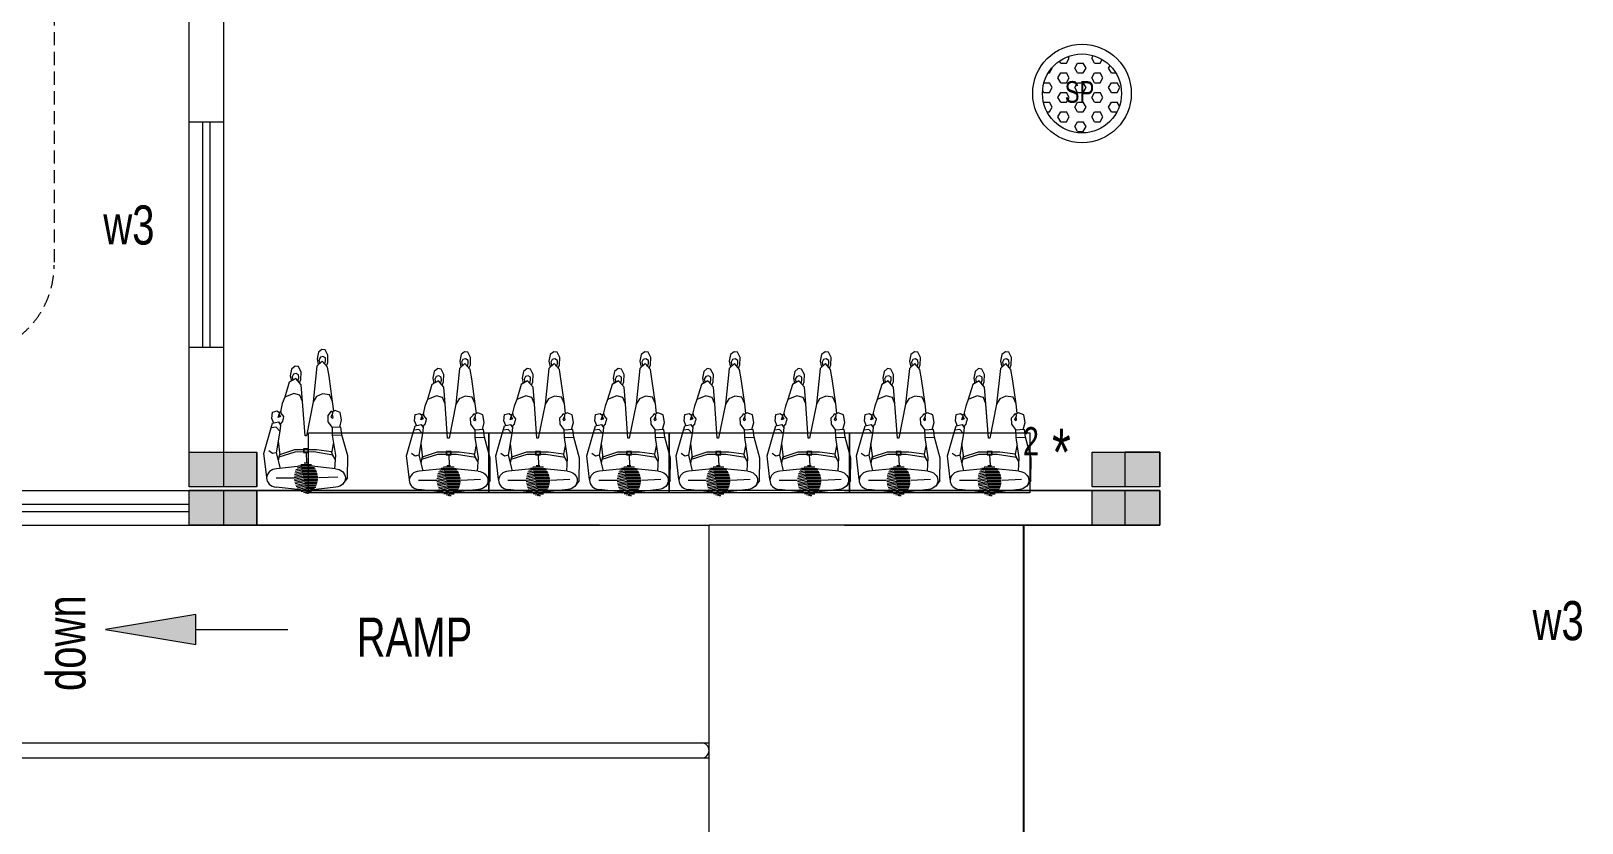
# Model space of a CAD drawing. Header units: metres. Extents: x 191982 to 427160, y -8904 to 80370.
# Drawn here: x 345496 to 355819, y 20274 to 25546 of the extents above; entities that cross this region are included whole.
import ezdxf

# ---------------------------------------------------------------- set-up
doc = ezdxf.new("R2010")
doc.units = ezdxf.units.M
doc.header["$LTSCALE"] = 700
doc.header["$MEASUREMENT"] = 0
doc.header["$PDMODE"] = 32
doc.linetypes.add('HIDDEN2', pattern=[0.1875, 0.125, -0.0625])
doc.layers.get('0').update_dxf_attribs({"lineweight": 9})
doc.layers.get('Defpoints').update_dxf_attribs({"lineweight": 9})
for name, color, linetype, lineweight in [('FURNITURE', 7, 'Continuous', 9), ('human', 8, 'Continuous', 9), ('MAIN GATE', 7, 'Continuous', 9), ('MANPLAN', 7, 'Continuous', 9), ('NEW PLANS', 7, 'Continuous', 9), ('PLAN', 7, 'Continuous', 9)]:
    doc.layers.add(name, color=color, linetype=linetype, lineweight=lineweight)
doc.styles.get("Standard").update_dxf_attribs({"font": 'swisscl.ttf'})
doc.dimstyles.get("Standard").update_dxf_attribs({"dimtxt": 0.23, "dimasz": 0.23, "dimexe": 0.05, "dimexo": 0.05, "dimgap": 0.06, "dimtad": 0, "dimzin": 0, "dimdsep": 46, "dimtxsty": 'Standard', "dimcen": 0, "dimse1": 1, "dimse2": 1, "dimadec": 0, "dimazin": 0, "dimtfac": 1, "dimtofl": 0, "dimtmove": 2, "dimatfit": 0, "dimfxl": 0.18, "dimtolj": 1, "dimtzin": 0, "dimarcsym": 0})

# ---------------------------------------------------------------- blocks, each defined once
blk = doc.blocks.new('ARR')
at = {"layer": 'PLAN'}
blk.add_hatch(color=256, dxfattribs=at).paths.add_polyline_path([(0, 0), (-0.6, 0.1), (-0.6, -0.1)])
blk.add_line((-0.6, 0), (-1.212, 0))
blk.add_lwpolyline([(0, 0), (-0.6, 0.1), (-0.6, -0.1), (0, 0)])
blk = doc.blocks.new('*D56')
at = {"layer": 'Defpoints', "color": 0, "transparency": 16777216}
for p in [(352103, 22257), (352900, 22257), (352900, 9797)]:
    blk.add_point(p, dxfattribs=at)
at = {"layer": 'NEW PLANS', "color": 0, "lineweight": -2, "transparency": 16777216}
for p, q in [((352103, 22256), (352103, 16027)), ((352103, 9797), (352103, 16026))]:
    blk.add_line(p, q, dxfattribs=at)
at = {"layer": 'NEW PLANS', "color": 0, "transparency": 16777216}
for points in [[(352103, 22256), (352103, 22256), (352103, 22257)], [(352103, 9797), (352103, 9797), (352103, 9797)]]:
    blk.add_solid(points, dxfattribs=at)
at = {"layer": 'NEW PLANS', "color": 0, "transparency": 16777216, "insert": (352103, 16027), "char_height": 0.23, "attachment_point": 5, "rotation": 90}
blk.add_mtext('\\A1;12460.00', dxfattribs=at)
blk = doc.blocks.new('Seating Man')
at = {"layer": 'MANPLAN'}
for p, q in [((-143, 537), (-125, 572)), ((-142, 488), (-143, 537)), ((-128, 498), (-127, 518)), ((-127, 518), (-110, 527)), ((-125, 572), (-103, 575)), ((-110, 527), (-93, 524)), ((-103, 575), (-80, 556)), ((-93, 524), (-83, 506)), ((-80, 556), (-71, 512)), ((-151, 396), (-140, 457)), ((-133, 465), (-142, 488)), ((-140, 457), (-106, 496)), ((-122, 478), (-128, 498)), ((-106, 496), (-70, 464)), ((-83, 506), (-89, 481)), ((-71, 512), (-79, 472)), ((-70, 464), (-45, 226)), ((35, 424), (53, 460)), ((37, 375), (35, 424)), ((52, 405), (68, 414)), ((53, 460), (75, 463)), ((68, 414), (86, 411)), ((75, 463), (99, 443)), ((99, 443), (107, 399)), ((-175, 228), (-151, 396)), ((26, 229), (35, 339)), ((35, 339), (71, 382)), ((46, 353), (37, 375)), ((51, 385), (52, 405)), ((57, 365), (51, 385)), ((71, 382), (114, 357)), ((86, 411), (95, 393)), ((95, 393), (90, 371)), ((107, 399), (100, 365)), ((114, 357), (144, 257)), ((-182, 164), (-175, 228)), ((-175, 228), (-154, 273)), ((-154, 273), (-107, 280)), ((-107, 280), (-67, 262)), ((-67, 262), (-45, 226)), ((-45, 226), (0, 0)), ((9, -1), (26, 229)), ((26, 229), (43, 270)), ((43, 270), (84, 281)), ((84, 281), (144, 257)), ((144, 257), (161, 214)), ((161, 214), (173, 159)), ((-234, 105), (-225, 156)), ((-222, 57), (-234, 105)), ((-225, 156), (-191, 169)), ((-191, 169), (-169, 157)), ((-178, 122), (-174, 141)), ((-171, 117), (-178, 122)), ((-174, 155), (-175, 145)), ((-175, 145), (-163, 125)), ((-166, 165), (-174, 155)), ((-163, 125), (-171, 117)), ((-161, 154), (-166, 165)), ((-144, 135), (-161, 154)), ((-145, 93), (-144, 135)), ((150, 128), (167, 150)), ((152, 116), (150, 128)), ((158, 93), (153, 115)), ((167, 150), (167, 161)), ((167, 161), (181, 155)), ((181, 144), (172, 128)), ((172, 128), (187, 121)), ((178, 138), (181, 124)), ((195, 165), (181, 154)), ((181, 155), (181, 144)), ((187, 121), (181, 144)), ((225, 158), (195, 165)), ((217, 85), (229, 115)), ((229, 115), (225, 158)), ((-275, -133), (-236, 7)), ((-236, 7), (-230, 57)), ((-172, 5), (-236, 7)), ((-230, 57), (-171, 54)), ((-172, 5), (-193, -130)), ((-175, 54), (-145, 93)), ((-171, 54), (-172, 5)), ((0, 0), (9, -1)), ((174, 75), (158, 93)), ((185, 92), (172, 71)), ((172, 71), (176, 30)), ((176, 30), (200, 57)), ((176, 30), (201, -114)), ((225, 83), (185, 92)), ((200, 57), (233, 53)), ((247, 7), (225, 83)), ((282, -118), (247, 7)), ((-171, -107), (-181, -51)), ((-168, -107), (-67, -93)), ((-67, -93), (79, -93)), ((79, -93), (179, -127)), ((188, -36), (176, -130)), ((225, -119), (250, -101)), ((-273, -281), (-275, -133)), ((-194, -220), (-16, -201)), ((-193, -130), (-188, -219)), ((-192, -155), (-177, -128)), ((-177, -128), (-168, -107)), ((-177, -128), (-49, -108)), ((-49, -108), (76, -109)), ((35, -201), (-46, -201)), ((37, -191), (-34, -191)), ((14, -181), (-10, -181)), ((2, -109), (-1, -181)), ((20, -201), (199, -220)), ((35, -200), (53, -203)), ((76, -109), (183, -142)), ((201, -114), (175, -217)), ((179, -127), (183, -142)), ((183, -142), (187, -168)), ((201, -114), (225, -119)), ((264, -276), (282, -118)), ((-273, -281), (-243, -321)), ((-210, -275), (-81, -281)), ((19, -271), (-76, -271)), ((17, -281), (-76, -281)), ((15, -291), (-76, -291)), ((22, -261), (-75, -261)), ((13, -301), (-75, -301)), ((24, -251), (-73, -251)), ((26, -241), (-70, -241)), ((28, -231), (-66, -231)), ((30, -221), (-61, -221)), ((32, -211), (-54, -211)), ((12, -307), (75, -320)), ((14, -297), (77, -311)), ((16, -288), (79, -301)), ((18, -278), (81, -291)), ((20, -268), (81, -281)), ((22, -258), (80, -271)), ((24, -248), (79, -260)), ((26, -239), (77, -249)), ((29, -229), (74, -238)), ((31, -219), (69, -227)), ((33, -209), (62, -216)), ((202, -280), (84, -279)), ((-197, -342), (-27, -361)), ((11, -311), (-73, -311)), ((9, -321), (-70, -321)), ((7, -331), (-66, -331)), ((4, -341), (-62, -341)), ((2, -351), (-55, -351)), ((0, -361), (-47, -361)), ((-2, -371), (-35, -371)), ((-3, -381), (-15, -381)), ((-4, -380), (7, -383)), ((-3, -376), (20, -380)), ((-1, -366), (35, -373)), ((1, -356), (46, -366)), ((4, -346), (55, -357)), ((6, -336), (61, -348)), ((8, -327), (67, -339)), ((10, -317), (71, -330)), ((40, -359), (202, -342))]:
    blk.add_line(p, q, dxfattribs=at)
for points in [[(-15, -88), (19, -88), (19, -111), (-15, -111)], [(-13, -90), (17, -90), (17, -110), (-13, -110)]]:
    blk.add_lwpolyline(points, close=True, dxfattribs=at)
blk.add_ellipse((-187, -281), major_axis=(72.5, 0), ratio=0.852791, start_param=1.661118, end_param=4.57586, dxfattribs=at)
at = {"layer": 'MANPLAN', "extrusion": (0, 0, -1)}
blk.add_ellipse((192, -281), major_axis=(-72.5, 0), ratio=0.852791, start_param=1.661118, end_param=4.57586, dxfattribs=at)
blk = doc.blocks.new('DAS')
at = {"layer": 'MAIN GATE'}
h = blk.add_hatch(dxfattribs=at)
h.set_pattern_fill('HEX', color=1, scale=0.3, style=0)
h.paths.add_polyline_path([(-3163.779, -2.2, 1), (-3163.253, -2.2, 1)])
at = {"layer": 'MAIN GATE', "color": 5}
for radius in [0.328, 0.263]:
    blk.add_circle((-3163.516, -2.2), radius, dxfattribs=at)
at = {"layer": 'NEW PLANS', "color": 7}
blk.add_text('SP', height=0.144, dxfattribs=at).set_placement((-3163.631, -2.262))

msp = doc.modelspace()

# ---------------------------------------------------------------- hatches: boundary and pattern name
at = {"layer": 'NEW PLANS'}
for points in [[(346779.904, 22741.692), (346779.904, 22511.692), (346549.904, 22511.692), (346549.904, 22741.692)], [(346779.904, 22741.692), (346779.904, 22511.692), (346549.904, 22511.692), (346549.904, 22741.692)], [(346779.904, 22741.692), (346999.904, 22741.692), (346999.904, 22511.692), (346779.904, 22511.692)], [(346779.904, 22741.692), (346999.904, 22741.692), (346999.904, 22511.692), (346779.904, 22511.692)], [(352789.904, 22741.692), (352789.904, 22511.692), (352559.904, 22511.692), (352559.904, 22741.692)], [(352789.904, 22741.692), (352789.904, 22511.692), (352559.904, 22511.692), (352559.904, 22741.692)], [(352789.904, 22741.692), (352789.904, 22511.692), (352559.904, 22511.692), (352559.904, 22741.692)], [(352789.904, 22741.692), (352789.904, 22511.692), (352559.904, 22511.692), (352559.904, 22741.692)], [(352789.904, 22741.692), (353009.904, 22741.692), (353009.904, 22511.692), (352789.904, 22511.692)], [(352789.904, 22741.692), (353009.904, 22741.692), (353009.904, 22511.692), (352789.904, 22511.692)], [(352789.904, 22741.692), (353009.904, 22741.692), (353009.904, 22511.692), (352789.904, 22511.692)], [(352789.904, 22741.692), (353009.904, 22741.692), (353009.904, 22511.692), (352789.904, 22511.692)], [(346779.904, 22486.692), (346779.904, 22256.692), (346549.904, 22256.692), (346549.904, 22486.692)], [(346779.904, 22486.692), (346999.904, 22486.692), (346999.904, 22256.692), (346779.904, 22256.692)], [(352789.904, 22486.692), (352789.904, 22256.692), (352559.904, 22256.692), (352559.904, 22486.692)], [(352789.904, 22486.692), (352789.904, 22256.692), (352559.904, 22256.692), (352559.904, 22486.692)], [(352789.904, 22486.692), (353009.904, 22486.692), (353009.904, 22256.692), (352789.904, 22256.692)], [(352789.904, 22486.692), (353009.904, 22486.692), (353009.904, 22256.692), (352789.904, 22256.692)]]:
    msp.add_hatch(color=256, dxfattribs=at).paths.add_polyline_path(points)

# ---------------------------------------------------------------- linework, layer by layer
at = {"layer": 'FURNITURE'}
for points in [[(347343.671, 22470.74), (347343.671, 22870.74), (348543.671, 22870.74), (348543.671, 22470.74)], [(348543.671, 22470.74), (348543.671, 22870.74), (349743.671, 22870.74), (349743.671, 22470.74)], [(349743.671, 22470.74), (349743.671, 22870.74), (350943.671, 22870.74), (350943.671, 22470.74)], [(350943.671, 22470.74), (350943.671, 22870.74), (352143.671, 22870.74), (352143.671, 22470.74)]]:
    msp.add_lwpolyline(points, close=True, dxfattribs=at)
at = {"layer": 'NEW PLANS', "linetype": 'HIDDEN2'}
msp.add_line((345649.904, 50081.692), (345649.904, 23986.692), dxfattribs=at)
at = {"layer": 'NEW PLANS'}
for p, q in [((346549.904, 22511.692), (346549.904, 39891.692)), ((346549.904, 22511.692), (346549.904, 34786.118)), ((346779.904, 22511.692), (346779.904, 34786.118)), ((346549.904, 24940.022), (346779.904, 24940.022)), ((346639.904, 23440.022), (346639.904, 24940.022)), ((346689.904, 23440.022), (346689.904, 24940.022)), ((346549.904, 23440.022), (346779.904, 23440.022)), ((346549.904, 22511.692), (346549.904, 22741.692)), ((346549.904, 22511.692), (346549.904, 22741.692)), ((346779.904, 22511.692), (346779.815, 22741.692)), ((346999.904, 22511.692), (346999.904, 22741.692)), ((346999.904, 22511.692), (346999.904, 22741.692)), ((352779.904, 22511.692), (352779.904, 22741.692)), ((353009.904, 22741.692), (352779.904, 22741.692)), ((352779.904, 22511.692), (352779.904, 22741.692)), ((353009.904, 22741.692), (352779.904, 22741.692)), ((353009.904, 22511.692), (353009.904, 22741.692)), ((353009.904, 22511.692), (353009.904, 22741.692)), ((353009.904, 22511.692), (353009.904, 22741.692)), ((353009.904, 22511.692), (353009.904, 22741.692)), ((353009.904, 22511.692), (353009.904, 22741.692)), ((353009.904, 22511.692), (353009.904, 22741.692)), ((353009.904, 22511.692), (353009.904, 22741.692)), ((353009.904, 22511.692), (353009.904, 22741.692)), ((333409.904, 22486.692), (350009.904, 22486.692)), ((349279.904, 22486.692), (346549.904, 22486.692)), ((346549.904, 22256.692), (346549.904, 22486.692)), ((346549.904, 22256.692), (346549.904, 22486.692)), ((346779.904, 22256.692), (346779.815, 22486.692)), ((346999.904, 22256.692), (346999.904, 22486.692)), ((350909.904, 22486.692), (349857.373, 22486.692)), ((353009.904, 22486.692), (350909.904, 22486.692)), ((350909.904, 22486.692), (352779.904, 22486.692)), ((352779.904, 22256.692), (352779.904, 22486.692)), ((353009.904, 22486.692), (352779.904, 22486.692)), ((353009.904, 22256.692), (353009.904, 22486.692)), ((353009.904, 22256.692), (353009.904, 22486.692)), ((353009.904, 22256.692), (353009.904, 22486.692)), ((353009.904, 22256.692), (353009.904, 22486.692)), ((333409.904, 22396.692), (346549.904, 22396.692)), ((333409.904, 22346.692), (346549.904, 22346.692)), ((333409.904, 22256.692), (350009.904, 22256.692)), ((349279.904, 22256.692), (346549.904, 22256.692)), ((350909.904, 22256.692), (350009.904, 22256.692)), ((350009.904, 19256.692), (350009.904, 22256.692)), ((353009.904, 22256.692), (350909.904, 22256.692)), ((350909.904, 22256.692), (353009.904, 22256.692)), ((335359.904, 20806.692), (350009.904, 20806.692)), ((335359.904, 20706.692), (350009.904, 20706.692))]:
    msp.add_line(p, q, dxfattribs=at)
for points in [[(346549.904, 22511.692), (346549.904, 22741.692), (346999.904, 22741.692), (346999.904, 22511.692)], [(346549.904, 22511.692), (346549.904, 22741.692), (346999.904, 22741.692), (346999.904, 22511.692)], [(352559.904, 22511.692), (352559.904, 22741.692), (353009.904, 22741.692), (353009.904, 22511.692)], [(352559.904, 22511.692), (352559.904, 22741.692), (353009.904, 22741.692), (353009.904, 22511.692)], [(352559.904, 22511.692), (352559.904, 22741.692), (353009.904, 22741.692), (353009.904, 22511.692)], [(352559.904, 22511.692), (352559.904, 22741.692), (353009.904, 22741.692), (353009.904, 22511.692)], [(346549.904, 22256.692), (346549.904, 22486.692), (346999.904, 22486.692), (346999.904, 22256.692)], [(352559.904, 22256.692), (352559.904, 22486.692), (353009.904, 22486.692), (353009.904, 22256.692)], [(352559.904, 22256.692), (352559.904, 22486.692), (353009.904, 22486.692), (353009.904, 22256.692)]]:
    msp.add_lwpolyline(points, close=True, dxfattribs=at)
at = {"layer": 'NEW PLANS', "linetype": 'HIDDEN2'}
msp.add_arc((345049.904, 23986.692), 600, 270, 0, dxfattribs=at)
at = {"layer": 'NEW PLANS'}
msp.add_arc((349959.904, 20756.692), 50, 270, 90, dxfattribs=at)

# ---------------------------------------------------------------- block references
at = {"layer": 'human', "xscale": -1}
for p in [(347329.111, 22851.311), (348278.519, 22835.359), (348872.879, 22835.359), (349478.519, 22835.359), (350072.879, 22835.359), (350678.519, 22835.359), (351272.879, 22835.359), (351878.519, 22835.359)]:
    msp.add_blockref('Seating Man', p, dxfattribs=at)
at = {"layer": 'MAIN GATE', "xscale": 1000, "yscale": 1000, "zscale": 1000}
msp.add_blockref('DAS', (3516007.755, 27329.967), dxfattribs=at)
at = {"layer": 'NEW PLANS', "xscale": 1000, "yscale": 1000, "zscale": 1000, "rotation": 180}
msp.add_blockref('ARR', (345992.804, 21561.843), dxfattribs=at)

# ---------------------------------------------------------------- texts
at = {"attachment_point": 1}
for s, insert, char_height, width in [('2', (352098.166, 22908.9), 187.5, 102.99455), ('*', (352292.253, 22898.012), 312.5, 171.65759)]:
    msp.add_mtext(s, dxfattribs=dict(at, insert=insert, char_height=char_height, width=width))
at = {"layer": 'NEW PLANS'}
for s, p in [('w3', (345977.517, 24124.589)), ('w3', (355490.577, 21490.94)), ('RAMP', (347663.508, 21380.65))]:
    msp.add_text(s, height=260, dxfattribs=at).set_placement(p)
msp.add_text('down', height=260, rotation=90, dxfattribs=at).set_placement((345858.673, 21152.35))

# ---------------------------------------------------------------- dimensions: what is measured, and where the dimension line sits
dim = msp.add_linear_dim(base=(352103.298, 22256.692), p1=(352900.084, 9796.692), p2=(352900.084, 22256.692), angle=90, dimstyle='Standard', dxfattribs=at)
dim.commit()
dim.dimension.update_dxf_attribs({"geometry": '*D56', "text_midpoint": (352103.298, 16026.692)})

doc.saveas('drawing.dxf')
